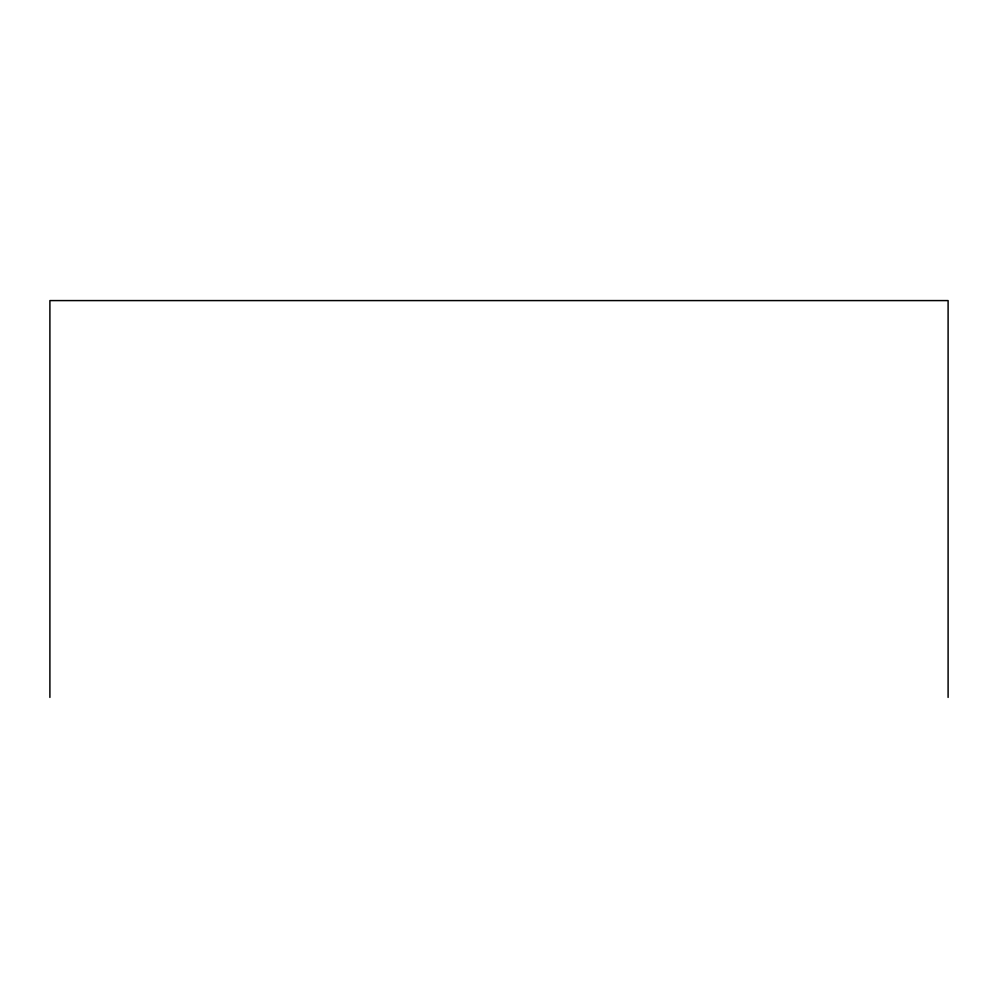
<?xml version="1.0" encoding="UTF-8"?>
<svg xmlns="http://www.w3.org/2000/svg" width="998" height="998" viewBox="0 0 998 998"><rect width="100%" height="100%" fill="white"/><g stroke="black" fill="none" stroke-linecap="round" stroke-linejoin="round"><path stroke-width="1.5" d="M948.1 697.415L948.1 300.585L49.9 300.585L49.9 697.415"/></g></svg>
